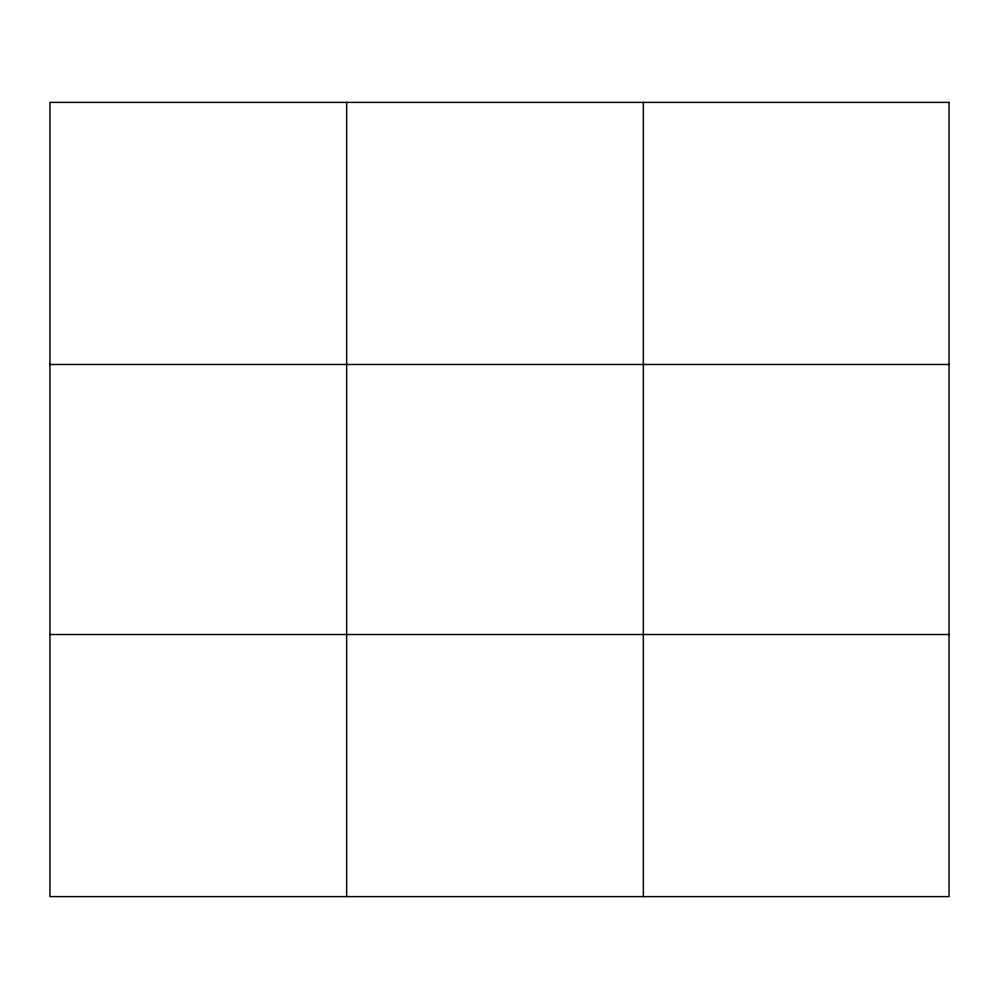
<?xml version="1.0" encoding="UTF-8"?>
<svg xmlns="http://www.w3.org/2000/svg" width="999" height="999" viewBox="0 0 999 999"><rect width="100%" height="100%" fill="white"/><g stroke="black" fill="none" stroke-linecap="round" stroke-linejoin="round"><path stroke-width="1.5" d="M346.653 896.615L346.653 102.385M643.356 896.615L643.356 102.385M49.95 364.485L949.05 364.485M49.95 634.515L949.05 634.515M949.05 102.385L949.05 896.615L49.95 896.615L49.95 102.385L949.05 102.385"/></g></svg>
